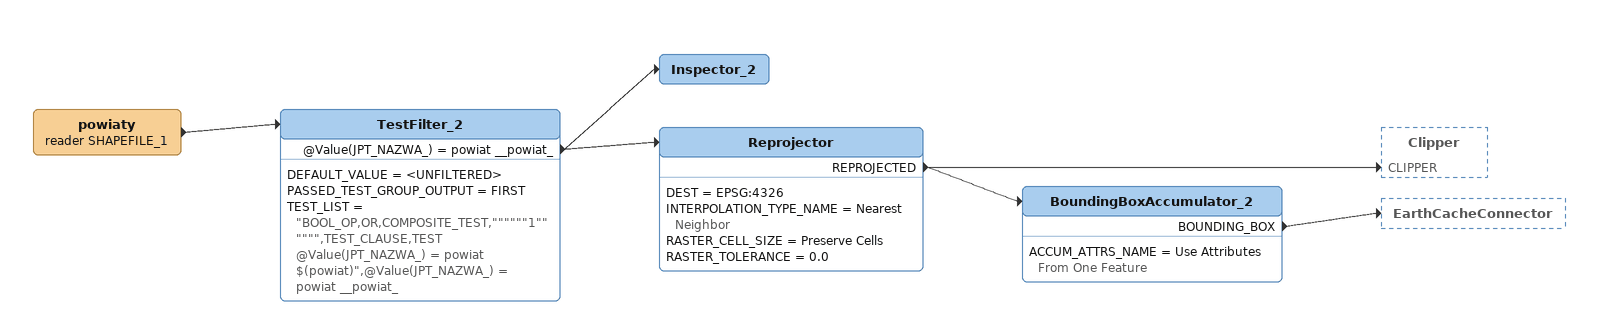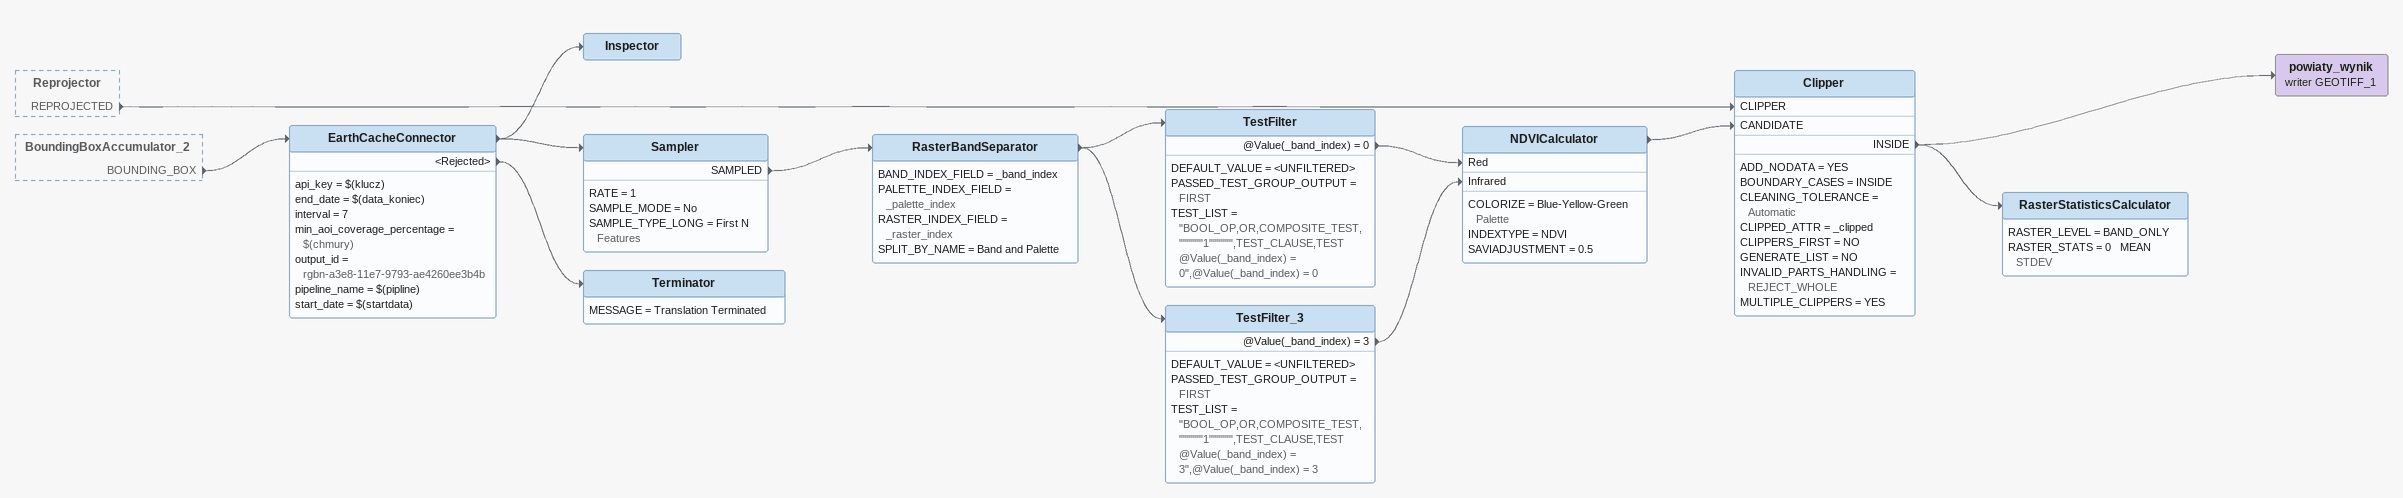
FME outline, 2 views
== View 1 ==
powiaty (reader SHAPEFILE_1)
    -> TestFilter_2
TestFilter_2
    DEFAULT_VALUE = <UNFILTERED>
    PASSED_TEST_GROUP_OUTPUT = FIRST
    TEST_LIST = "BOOL_OP,OR,COMPOSITE_TEST,""""""1"""""",TEST_CLAUSE,TEST @Value(JPT_NAZWA_) = powiat $(powiat)",@Value(JPT_NAZWA_) = powiat __powiat_
    @Value(JPT_NAZWA_) = powiat __powiat_ -> Inspector_2
    @Value(JPT_NAZWA_) = powiat __powiat_ -> Reprojector
Inspector_2
Reprojector
    DEST = EPSG:4326
    INTERPOLATION_TYPE_NAME = Nearest Neighbor
    RASTER_CELL_SIZE = Preserve Cells
    RASTER_TOLERANCE = 0.0
    REPROJECTED -> BoundingBoxAccumulator_2
    REPROJECTED -> Clipper [CLIPPER]
BoundingBoxAccumulator_2
    ACCUM_ATTRS_NAME = Use Attributes From One Feature
    BOUNDING_BOX -> EarthCacheConnector

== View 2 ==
Reprojector [outside]
    REPROJECTED -> Clipper [CLIPPER]
BoundingBoxAccumulator_2 [outside]
    BOUNDING_BOX -> EarthCacheConnector
EarthCacheConnector
    api_key = $(klucz)
    end_date = $(data_koniec)
    interval = 7
    min_aoi_coverage_percentage = $(chmury)
    output_id = rgbn-a3e8-11e7-9793-ae4260ee3b4b
    pipeline_name = $(pipline)
    start_date = $(startdata)
    -> Inspector
    -> Sampler
    <Rejected> -> Terminator
Inspector
Sampler
    RATE = 1
    SAMPLE_MODE = No
    SAMPLE_TYPE_LONG = First N Features
    SAMPLED -> RasterBandSeparator
RasterBandSeparator
    BAND_INDEX_FIELD = _band_index
    PALETTE_INDEX_FIELD = _palette_index
    RASTER_INDEX_FIELD = _raster_index
    SPLIT_BY_NAME = Band and Palette
    -> TestFilter
    -> TestFilter_3
TestFilter
    DEFAULT_VALUE = <UNFILTERED>
    PASSED_TEST_GROUP_OUTPUT = FIRST
    TEST_LIST = "BOOL_OP,OR,COMPOSITE_TEST,""""""1"""""",TEST_CLAUSE,TEST @Value(_band_index) = 0",@Value(_band_index) = 0
    @Value(_band_index) = 0 -> NDVICalculator [Red]
TestFilter_3
    DEFAULT_VALUE = <UNFILTERED>
    PASSED_TEST_GROUP_OUTPUT = FIRST
    TEST_LIST = "BOOL_OP,OR,COMPOSITE_TEST,""""""1"""""",TEST_CLAUSE,TEST @Value(_band_index) = 3",@Value(_band_index) = 3
    @Value(_band_index) = 3 -> NDVICalculator [Infrared]
NDVICalculator
    COLORIZE = Blue-Yellow-Green Palette
    INDEXTYPE = NDVI
    SAVIADJUSTMENT = 0.5
    -> Clipper [CANDIDATE]
Clipper
    ADD_NODATA = YES
    BOUNDARY_CASES = INSIDE
    CLEANING_TOLERANCE = Automatic
    CLIPPED_ATTR = _clipped
    CLIPPERS_FIRST = NO
    GENERATE_LIST = NO
    INVALID_PARTS_HANDLING = REJECT_WHOLE
    MULTIPLE_CLIPPERS = YES
    INSIDE -> RasterStatisticsCalculator
    INSIDE -> powiaty_wynik (writer GEOTIFF_1)
powiaty_wynik (writer GEOTIFF_1)
RasterStatisticsCalculator
    RASTER_LEVEL = BAND_ONLY
    RASTER_STATS = 0   MEAN   STDEV
Terminator
    MESSAGE = Translation Terminated
